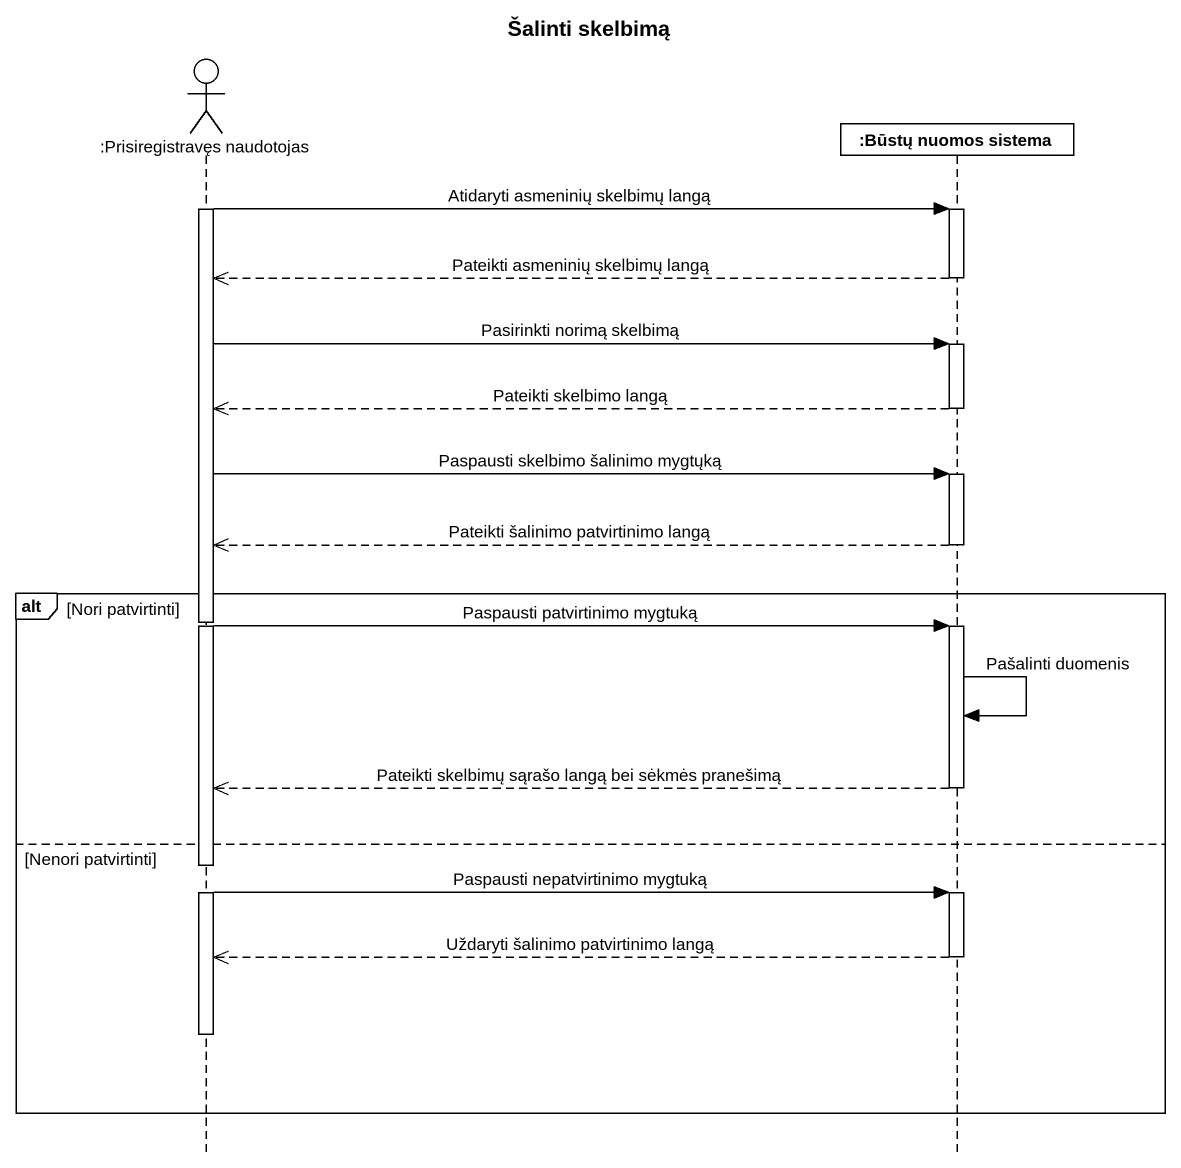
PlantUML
@startuml
title Šalinti skelbimą
hide footbox
actor ":Prisiregistravęs naudotojas" as Prisiregistravęs_naudotojas
participant ":Būstų nuomos sistema" as Būstų_nuomos_sistema

activate Prisiregistravęs_naudotojas
Prisiregistravęs_naudotojas -> Būstų_nuomos_sistema : Atidaryti asmeninių skelbimų langą
activate Būstų_nuomos_sistema
Būstų_nuomos_sistema -->> Prisiregistravęs_naudotojas : Pateikti asmeninių skelbimų langą
deactivate Būstų_nuomos_sistema
Prisiregistravęs_naudotojas -> Būstų_nuomos_sistema : Pasirinkti norimą skelbimą
activate Būstų_nuomos_sistema
Būstų_nuomos_sistema -->> Prisiregistravęs_naudotojas : Pateikti skelbimo langą
deactivate Būstų_nuomos_sistema
Prisiregistravęs_naudotojas -> Būstų_nuomos_sistema : Paspausti skelbimo šalinimo mygtųką
activate Būstų_nuomos_sistema
Būstų_nuomos_sistema -->> Prisiregistravęs_naudotojas : Pateikti šalinimo patvirtinimo langą
deactivate Būstų_nuomos_sistema
alt Nori patvirtinti
  Prisiregistravęs_naudotojas -> Būstų_nuomos_sistema : Paspausti patvirtinimo mygtuką
  activate Būstų_nuomos_sistema
  Būstų_nuomos_sistema -> Būstų_nuomos_sistema : Pašalinti duomenis
  Būstų_nuomos_sistema -->> Prisiregistravęs_naudotojas : Pateikti skelbimų sąrašo langą bei sėkmės pranešimą
  deactivate Būstų_nuomos_sistema
else Nenori patvirtinti
  Prisiregistravęs_naudotojas -> Būstų_nuomos_sistema : Paspausti nepatvirtinimo mygtuką
  activate Būstų_nuomos_sistema
  Būstų_nuomos_sistema -->> Prisiregistravęs_naudotojas : Uždaryti šalinimo patvirtinimo langą
  deactivate Būstų_nuomos_sistema
  deactivate Prisiregistravęs_naudotojas
end
@enduml
